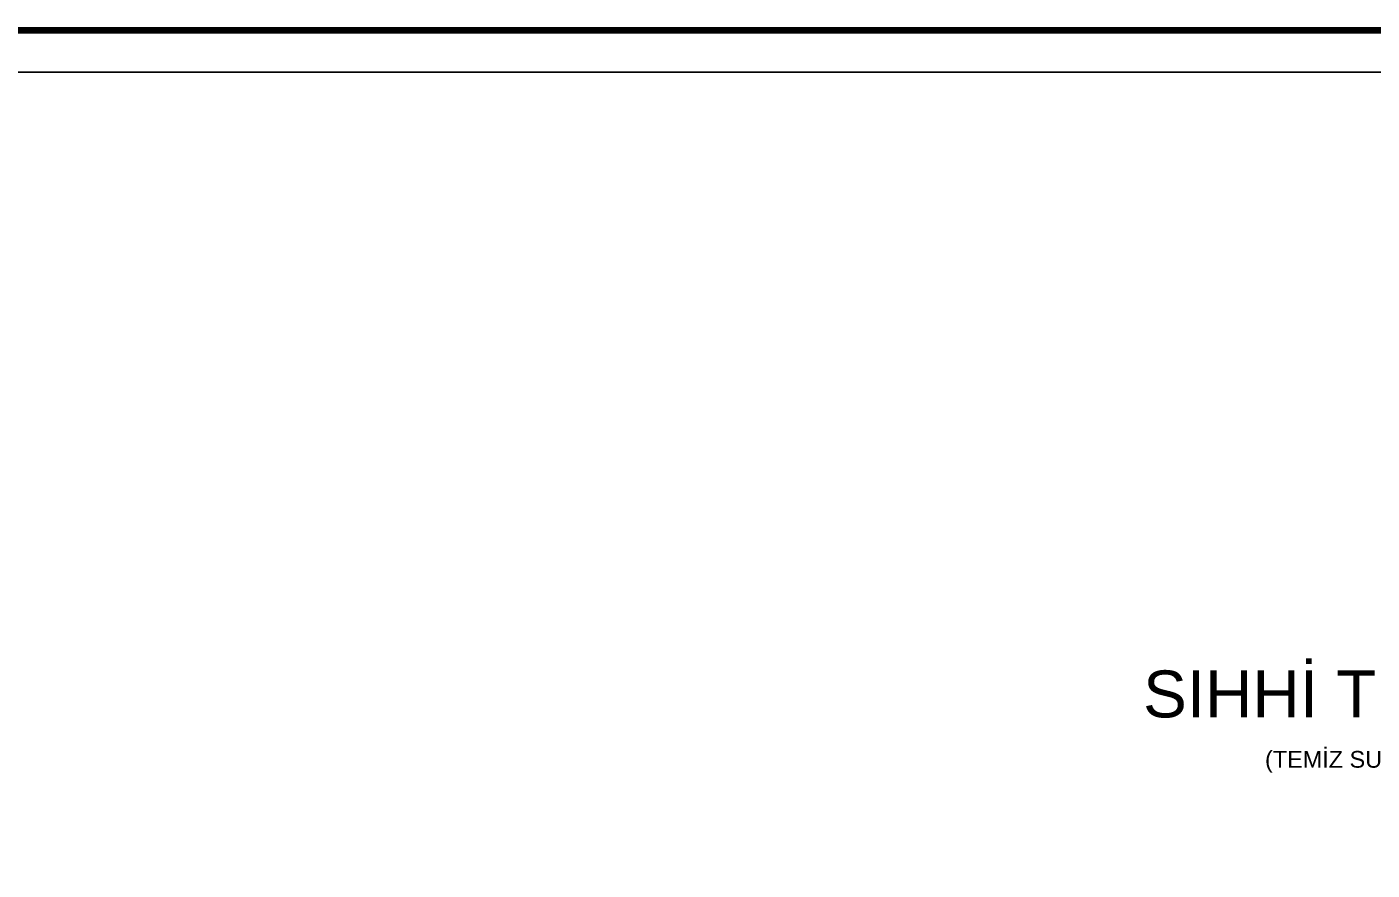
# Model space of a CAD drawing. Header units: centimetres. Extents: x -3952 to 14132, y 6348 to 11752.
# Drawn here: x 9755 to 10557, y 11229 to 11732 of the extents above; entities that cross this region are included whole.
import ezdxf
from ezdxf.enums import TextEntityAlignment as Align

# ---------------------------------------------------------------- set-up
doc = ezdxf.new("R2010")
doc.units = ezdxf.units.CM
doc.layers.add('MTY-PAFTA', color=7, linetype='Continuous')
doc.layers.add('MTY-YAZI', color=7, linetype='Continuous')
doc.layers.add('ROTAS-PAFTA-SINIRI', color=8, linetype='Continuous', plot=False)
doc.styles.add('ROTAS', font='arial.ttf')

# ---------------------------------------------------------------- blocks, each defined once
blk = doc.blocks.new('ROTAS_PAFTA')
blk.add_lwpolyline([(0, 0), (1, 0), (1, 1), (0, 1)], close=True)

msp = doc.modelspace()

# ---------------------------------------------------------------- linework, layer by layer
at = {"layer": 'MTY-PAFTA'}
for points, const_width in [([(9050, 9130), (12520, 9130), (12520, 11730), (9050, 11730)], 4), ([(9075, 9155), (12495, 9155), (12495, 11705), (9075, 11705)], 1)]:
    msp.add_lwpolyline(points, close=True, dxfattribs=dict(at, const_width=const_width))

# ---------------------------------------------------------------- block references
at = {"layer": 'ROTAS-PAFTA-SINIRI', "xscale": 3470, "yscale": 2600}
msp.add_blockref('ROTAS_PAFTA', (9050, 9130), dxfattribs=at)

# ---------------------------------------------------------------- texts
at = {"layer": 'MTY-YAZI', "style": 'ROTAS'}
for s, height, p in [('SIHHİ TESİSAT AÇILIMLI KOLON ŞEMASI', 28, (10800, 11320)), ('(TEMİZ SU: TS 1258 YÜK BİRİMİ (YB), PPRC PN20 - PİS SU: SU BİRİMİ (SB), PVC - ÖLÇEKSİZ)', 10, (10800, 11290))]:
    msp.add_text(s, height=height, dxfattribs=at).set_placement(p, align=Align.CENTER)

doc.saveas('drawing.dxf')
